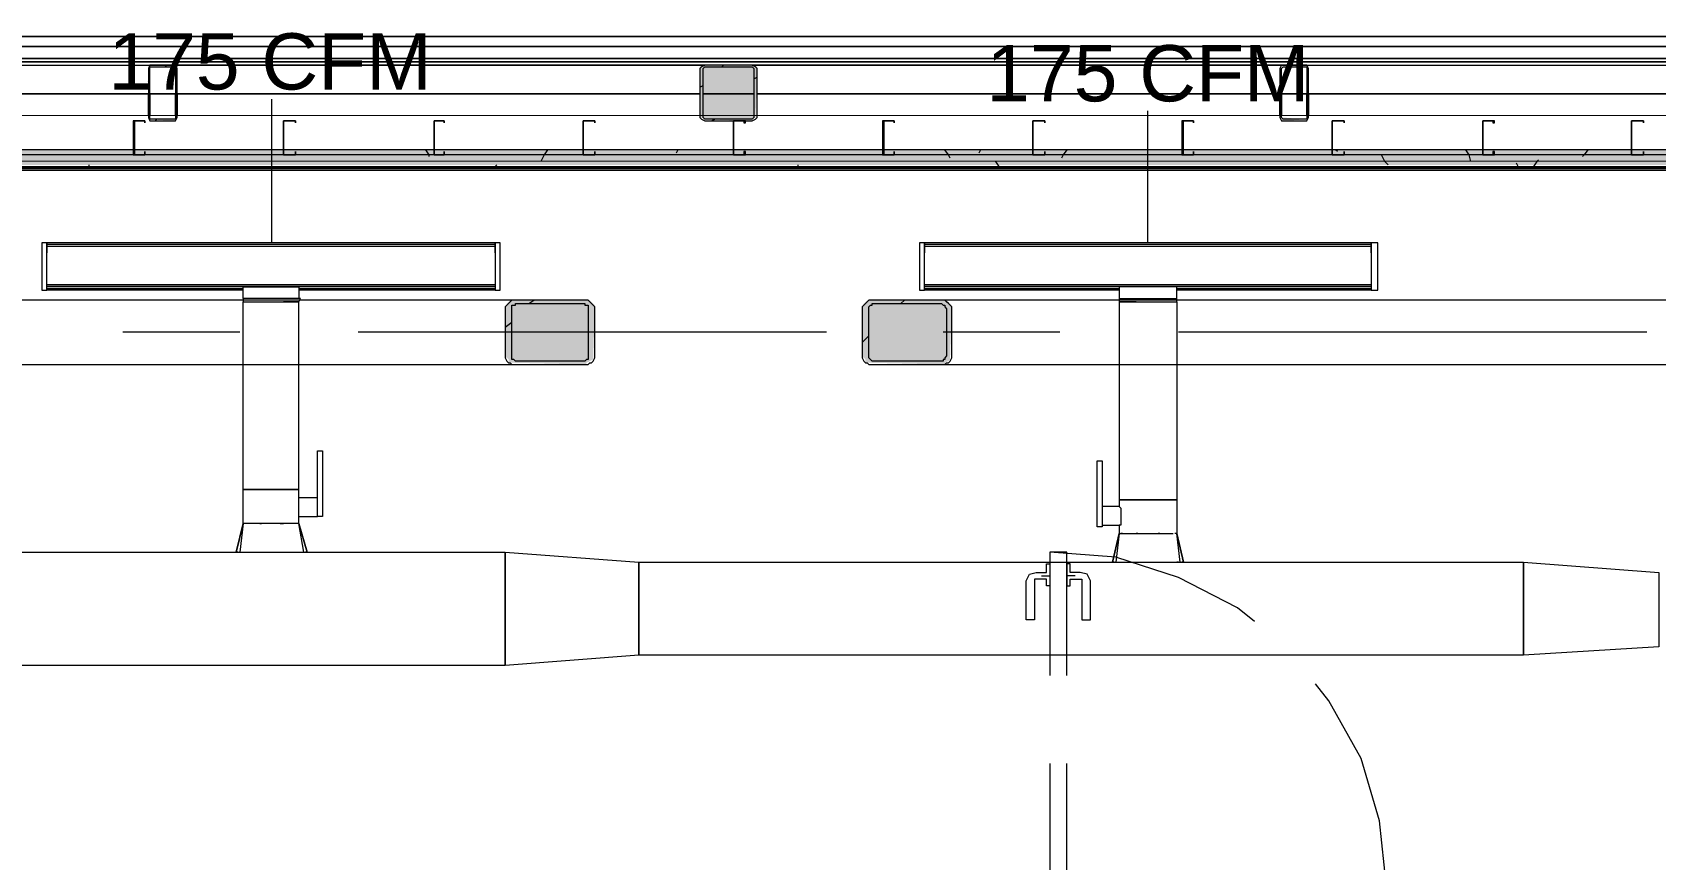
# Model space of a CAD drawing. Header units: metres. Extents: x 29 to 268, y -7 to 151.
# Drawn here: x 86.221 to 90.62, y 46.38 to 48.622 of the extents above; entities that cross this region are included whole.
import ezdxf

# ---------------------------------------------------------------- set-up
doc = ezdxf.new("R2010")
doc.units = ezdxf.units.M
doc.layers.add('HVAC - Ductos', color=5, linetype='Continuous', lineweight=50)
doc.layers.add('PDF2_Geometry', color=7, linetype='Continuous', true_color=0xaaaaaa)
doc.layers.add('PDF2_Solid Fills', color=7, linetype='Continuous', true_color=0xffffff)
doc.layers.add('PDF2_Text', color=7, linetype='Continuous')
doc.styles.add('PDF Helvetica', font='')
doc.styles.get('PDF Helvetica').set_extended_font_data('Helvetica')

msp = doc.modelspace()

# ---------------------------------------------------------------- hatches: boundary and pattern name
at = {"layer": 'PDF2_Solid Fills', "lineweight": 0, "transparency": 33554559}
h = msp.add_hatch(color=256, dxfattribs=at)
h.paths.add_polyline_path([(86.6086, 48.3868), (86.6132, 48.5243), (86.6086, 48.5243)])
h.paths.add_polyline_path([(86.5398, 48.3868), (86.6086, 48.3822), (86.6086, 48.3868)])
h.paths.add_polyline_path([(86.5398, 48.5243), (86.5353, 48.5243), (86.5353, 48.3914)])
h.paths.add_polyline_path([(86.604, 48.5289), (86.604, 48.5334), (86.5444, 48.5334)])
h.paths.add_polyline_path([(86.6132, 48.5289), (86.6132, 48.5334), (86.6086, 48.5334)])
for points in [[(88.0294, 48.3914), (88.034, 48.3914), (88.0432, 48.3868), (88.1715, 48.3822), (88.1715, 48.3868), (88.1807, 48.3914), (88.1852, 48.5267), (88.1852, 48.5289), (88.1807, 48.5334), (88.034, 48.5334), (88.0294, 48.5289)], [(46.7012, 48.2768), (92.9887, 48.2768), (93.2036, 48.2722), (93.204, 48.2722), (93.204, 48.2906), (46.7012, 48.2906)], [(46.7012, 48.263), (92.9887, 48.263), (93.2024, 48.2585), (93.204, 48.2585), (93.204, 48.2768), (46.7012, 48.2768)], [(87.507, 47.8872), (87.5024, 47.878), (87.5024, 47.7406), (87.507, 47.7406), (87.5115, 47.736), (87.5115, 47.7268), (87.5207, 47.7268), (87.7219, 47.7222), (87.7224, 47.7222), (87.7224, 47.7268), (87.7407, 47.736), (87.7452, 47.8826), (87.7315, 47.8964), (87.5161, 47.8964), (87.5115, 47.8918)], [(88.4878, 47.7268), (88.6936, 47.7222), (88.694, 47.7222), (88.694, 47.7268), (88.7032, 47.7314), (88.7078, 47.736), (88.7123, 47.8818), (88.7123, 47.8826), (88.6986, 47.8964), (88.4832, 47.8964), (88.4786, 47.8918), (88.474, 47.8872), (88.4694, 47.878), (88.4694, 47.7406), (88.474, 47.7406), (88.4786, 47.736), (88.4786, 47.7268)]]:
    msp.add_hatch(color=256, dxfattribs=at).paths.add_polyline_path(points)
h = msp.add_hatch(color=256, dxfattribs=at)
h.paths.add_polyline_path([(89.6749, 48.3868), (89.6794, 48.5243), (89.6749, 48.5243)])
h.paths.add_polyline_path([(89.6062, 48.3914), (89.6062, 48.3822), (89.6749, 48.3868), (89.6107, 48.3914)])
h.paths.add_polyline_path([(89.6062, 48.5243), (89.6016, 48.5243), (89.6016, 48.3914)])
h.paths.add_polyline_path([(89.6703, 48.5289), (89.6703, 48.5334), (89.6062, 48.5334)])
h.paths.add_polyline_path([(89.6794, 48.5289), (89.6794, 48.5334), (89.6749, 48.5334)])
h = msp.add_hatch(color=256, dxfattribs=at)
h.paths.add_polyline_path([(46.7012, 48.2952), (46.7057, 48.3089), (46.7012, 48.3089)])
h.paths.add_polyline_path([(93.204, 48.3043), (71.4743, 48.3089), (49.552, 48.3089), (49.552, 48.2906), (93.204, 48.2906)])
h.paths.add_polyline_path([(49.5474, 48.2906), (49.5474, 48.3089), (48.7408, 48.3089), (48.7408, 48.2906)])
h.paths.add_polyline_path([(48.7362, 48.2906), (48.7362, 48.3089), (46.7103, 48.3089), (46.7103, 48.2952), (47.4482, 48.2952)])

# ---------------------------------------------------------------- linework, layer by layer
at = {"layer": 'HVAC - Ductos', "lineweight": 0}
for points in [[(86.8699, 48.0522), (86.8699, 48.4418)], [(89.244, 48.0522), (89.244, 48.4097)], [(87.4748, 48.0293), (87.4748, 48.0522), (87.4748, 48.0476), (86.2603, 48.0476), (86.2603, 48.0522), (86.2603, 48.0293)], [(87.4748, 48.0522), (86.2603, 48.0522)], [(89.849, 48.0293), (89.849, 48.0522), (89.849, 48.0476), (88.639, 48.0476), (88.639, 48.0522), (88.639, 48.0293)], [(89.849, 48.0522), (88.639, 48.0522)], [(86.2603, 47.9789), (86.2603, 47.988), (86.2603, 47.9972)], [(87.4748, 47.9972), (87.4748, 47.988), (87.4748, 47.9789)], [(88.639, 47.9789), (88.639, 47.988), (88.639, 47.9972)], [(89.849, 47.9972), (89.849, 47.988), (89.849, 47.9789)], [(86.7919, 47.9239), (86.2603, 47.9239), (86.2603, 47.9284), (86.2603, 47.9468), (86.2603, 47.956)], [(86.2603, 47.9422), (86.2603, 47.9468), (86.2603, 47.9514)], [(87.4748, 47.956), (87.4748, 47.9468), (87.4748, 47.9284), (87.4748, 47.9239), (86.9432, 47.9239)], [(87.4748, 47.9514), (87.4748, 47.9468), (87.4748, 47.9422)], [(89.1661, 47.9239), (88.639, 47.9239), (88.639, 47.9284), (88.639, 47.9468), (88.639, 47.956)], [(88.639, 47.9422), (88.639, 47.9468), (88.639, 47.9514)], [(89.849, 47.956), (89.849, 47.9468), (89.849, 47.9284), (89.849, 47.9239), (89.322, 47.9239)], [(89.849, 47.9514), (89.849, 47.9468), (89.849, 47.9422)], [(86.2603, 47.9284), (86.7919, 47.9284)], [(86.7919, 47.901), (86.7919, 47.8918), (86.7965, 47.8918), (86.8148, 47.8918), (86.8378, 47.8918), (86.8699, 47.8918), (86.8974, 47.8918), (86.9248, 47.8918), (86.9386, 47.8918), (86.9432, 47.8918), (86.9478, 47.901), (86.9386, 47.901), (86.9248, 47.901), (86.8974, 47.901), (86.8699, 47.901), (86.8378, 47.901), (86.8148, 47.901), (86.7965, 47.901), (86.7919, 47.901), (86.7919, 47.933), (86.7965, 47.933), (86.8011, 47.933), (86.8148, 47.933), (86.8286, 47.933), (86.8469, 47.933), (86.8699, 47.933), (86.8882, 47.933), (86.9065, 47.933), (86.9248, 47.933), (86.934, 47.933), (86.9432, 47.933), (86.9432, 47.901)], [(86.9432, 47.9284), (87.4748, 47.9284)], [(88.639, 47.9284), (89.1661, 47.9284)], [(89.1661, 47.901), (89.1707, 47.901), (89.189, 47.901), (89.2166, 47.901), (89.244, 47.901), (89.2761, 47.901), (89.299, 47.901), (89.3174, 47.901), (89.322, 47.901)], [(89.322, 47.9284), (89.849, 47.9284)], [(86.9569, 47.2134), (86.9432, 47.2914), (86.9386, 47.2914), (86.934, 47.2914), (86.9248, 47.2914), (86.9065, 47.2914), (86.8882, 47.2914), (86.8699, 47.2914), (86.8469, 47.2914), (86.8286, 47.2914), (86.8148, 47.2914), (86.8011, 47.2914), (86.7965, 47.2914), (86.7919, 47.2914), (86.7919, 47.383), (86.7965, 47.383), (86.8011, 47.383), (86.8148, 47.383), (86.8286, 47.383), (86.8469, 47.383), (86.8699, 47.383), (86.8882, 47.383), (86.9065, 47.383), (86.9248, 47.383), (86.934, 47.383), (86.9432, 47.383), (86.9432, 47.8918), (86.9386, 47.8918), (86.934, 47.8918), (86.9248, 47.8918), (86.9065, 47.8918), (86.9019, 47.8918)], [(86.9432, 47.2914), (86.9432, 47.3097), (86.9936, 47.3097), (86.9936, 47.3143), (86.9936, 47.3188), (86.9936, 47.3234), (86.9936, 47.328), (86.9936, 47.3372), (86.9936, 47.3418), (86.9936, 47.3464), (86.9936, 47.3556), (86.9936, 47.3602), (86.9432, 47.3602), (86.9432, 47.383), (86.934, 47.383), (86.9248, 47.383), (86.9065, 47.383), (86.8882, 47.383), (86.8699, 47.383), (86.8469, 47.383), (86.8286, 47.383), (86.8148, 47.383), (86.8011, 47.383), (86.7965, 47.383), (86.7919, 47.383), (86.7919, 47.8918), (86.7965, 47.8918)], [(86.8011, 47.8918), (86.8148, 47.8918), (86.8286, 47.8918), (86.8378, 47.8918)], [(86.8424, 47.8918), (86.8469, 47.8918), (86.8699, 47.8918), (86.8882, 47.8918), (86.8928, 47.8918)], [(89.2761, 47.8918), (89.2807, 47.8918), (89.299, 47.8918), (89.3082, 47.8918), (89.3128, 47.8918), (89.3174, 47.8918), (89.322, 47.8918), (89.322, 47.3556), (89.3174, 47.3556), (89.3082, 47.3556), (89.299, 47.3556), (89.2807, 47.3556), (89.2624, 47.3556), (89.244, 47.3556), (89.2257, 47.3556), (89.2074, 47.3556), (89.189, 47.3556), (89.1799, 47.3556), (89.1707, 47.3556), (89.1661, 47.3556), (89.1661, 47.3372), (89.1203, 47.3372), (89.1203, 47.3326), (89.1203, 47.328), (89.1203, 47.3234), (89.1203, 47.3188), (89.1203, 47.3097), (89.1203, 47.3051), (89.1203, 47.296), (89.1203, 47.2914), (89.1203, 47.2868), (89.1661, 47.2868), (89.1661, 47.2639), (89.1707, 47.2639), (89.1753, 47.2639), (89.1799, 47.2639), (89.189, 47.2639), (89.2074, 47.2639), (89.2257, 47.2639), (89.244, 47.2639), (89.2624, 47.2639), (89.2807, 47.2639), (89.299, 47.2639), (89.3082, 47.2639), (89.3128, 47.2639)], [(89.212, 47.8918), (89.2074, 47.8918), (89.189, 47.8918), (89.1799, 47.8918), (89.1753, 47.8918), (89.1707, 47.8918), (89.1661, 47.8918), (89.1661, 47.3556), (89.1707, 47.3556), (89.1799, 47.3556), (89.189, 47.3556), (89.2074, 47.3556), (89.2257, 47.3556), (89.244, 47.3556), (89.2624, 47.3556), (89.2807, 47.3556), (89.299, 47.3556), (89.3082, 47.3556), (89.3174, 47.3556), (89.322, 47.3556), (89.322, 47.2639), (89.3174, 47.2639)], [(89.2166, 47.8918), (89.2257, 47.8918), (89.244, 47.8918), (89.2624, 47.8918), (89.2716, 47.8918)], [(86.9432, 47.3097), (86.9432, 47.3143), (86.9432, 47.3234), (86.9432, 47.3326), (86.9432, 47.3418), (86.9432, 47.351), (86.9432, 47.3556), (86.9432, 47.3602)], [(89.1661, 47.3372), (89.1707, 47.3326), (89.1707, 47.328), (89.1707, 47.3234), (89.1707, 47.3143), (89.1707, 47.3051), (89.1707, 47.296), (89.1707, 47.2914), (89.1707, 47.2868), (89.1661, 47.2868)], [(86.7919, 47.2914), (86.7828, 47.2134), (86.7965, 47.2134), (86.8148, 47.2134), (86.8194, 47.2134), (86.824, 47.2134), (86.8332, 47.2134), (86.8469, 47.2134), (86.8515, 47.2134)], [(86.7965, 47.2914), (86.7965, 47.2914)], [(86.7965, 47.2914), (86.7965, 47.2914)], [(86.9661, 47.2134), (86.9432, 47.2914), (86.9661, 47.2134)], [(89.1661, 47.2639), (89.157, 47.186), (89.1616, 47.186), (89.1707, 47.186)], [(89.2624, 47.186), (89.267, 47.186), (89.2761, 47.186), (89.2898, 47.186), (89.299, 47.186), (89.3174, 47.186), (89.3266, 47.186), (89.3312, 47.186), (89.322, 47.2639)], [(89.3403, 47.186), (89.322, 47.2639), (89.3403, 47.186)], [(86.8561, 47.2134), (86.879, 47.2134), (86.8836, 47.2134), (86.8882, 47.2134), (86.9019, 47.2134), (86.9111, 47.2134), (86.9156, 47.2134), (86.9248, 47.2134), (86.9386, 47.2134)], [(86.9432, 47.2134), (86.9524, 47.2134), (86.9569, 47.2134), (86.9615, 47.2134), (86.9661, 47.2134), (86.9615, 47.2134)], [(89.1753, 47.186), (89.189, 47.186), (89.1936, 47.186)], [(89.1982, 47.186), (89.2028, 47.186), (89.212, 47.186), (89.2257, 47.186)], [(89.2257, 47.186), (89.2257, 47.186)], [(89.2303, 47.186), (89.2348, 47.186), (89.2578, 47.186)], [(89.2898, 47.186), (89.2898, 47.186)], [(89.3266, 47.186), (89.322, 47.186)]]:
    msp.add_lwpolyline(points, dxfattribs=at)
for points in [[(86.2465, 48.0522), (86.2465, 47.9239), (86.2603, 47.9239), (86.2603, 48.0522)], [(87.4748, 47.9376), (86.2603, 47.9376), (86.2603, 48.043), (87.4748, 48.043), (87.4748, 47.9376), (87.4748, 47.933), (86.2603, 47.933), (86.2603, 47.9376)], [(86.2603, 48.0339), (86.2603, 48.0293), (86.2603, 48.0247), (86.2603, 48.0293)], [(87.4886, 48.0522), (87.4748, 48.0522), (87.4748, 47.9239), (87.4886, 47.9239)], [(87.4748, 48.0247), (87.4748, 48.0293), (87.4748, 48.0339), (87.4748, 48.0293)], [(88.6253, 48.0522), (88.6253, 47.9239), (88.639, 47.9239), (88.639, 48.0522)], [(89.849, 47.9376), (88.639, 47.9376), (88.639, 48.043), (89.849, 48.043), (89.849, 47.9376), (89.849, 47.933), (88.639, 47.933), (88.639, 47.9376)], [(88.639, 48.0339), (88.639, 48.0293), (88.639, 48.0247), (88.639, 48.0293)], [(89.8674, 48.0522), (89.849, 48.0522), (89.849, 47.9239), (89.8674, 47.9239)], [(89.849, 48.0247), (89.849, 48.0293), (89.849, 48.0339), (89.849, 48.0293)], [(89.1661, 47.901), (89.1661, 47.8918), (89.1753, 47.8918), (89.189, 47.8918), (89.2166, 47.8918), (89.244, 47.8918), (89.2716, 47.8918), (89.299, 47.8918), (89.3128, 47.8918), (89.322, 47.8918), (89.322, 47.901), (89.322, 47.933), (89.3174, 47.933), (89.3082, 47.933), (89.299, 47.933), (89.2807, 47.933), (89.2624, 47.933), (89.244, 47.933), (89.2257, 47.933), (89.2074, 47.933), (89.189, 47.933), (89.1799, 47.933), (89.1707, 47.933), (89.1661, 47.933)], [(86.9936, 47.4884), (87.0074, 47.4884), (87.0074, 47.3097), (86.9936, 47.3097)], [(89.1066, 47.461), (89.1203, 47.461), (89.1203, 47.2822), (89.1066, 47.2822)], [(86.7736, 47.2134), (86.7919, 47.2914), (86.7736, 47.2134), (86.7782, 47.2134)], [(86.8424, 47.2914), (86.8378, 47.2914)], [(86.9019, 47.2914), (86.8974, 47.2914), (86.8928, 47.2914), (86.8974, 47.2914)], [(89.1478, 47.186), (89.1661, 47.2639), (89.1478, 47.186), (89.1524, 47.186)], [(89.1753, 47.2639), (89.1707, 47.2639)], [(89.2166, 47.2639), (89.212, 47.2639)], [(89.2761, 47.2639), (89.2716, 47.2639)], [(85.0594, 47.2134), (87.5024, 47.2134), (87.5024, 46.9064), (85.0594, 46.9064)], [(87.5024, 47.2134), (87.8644, 47.186), (87.8644, 46.9338), (87.5024, 46.9064)], [(87.8644, 47.186), (90.2616, 47.186), (90.2616, 46.9338), (87.8644, 46.9338)], [(89.3357, 47.186), (89.3403, 47.186)], [(90.2616, 47.186), (90.6282, 47.1584), (90.6282, 46.9568), (90.2616, 46.9338)]]:
    msp.add_lwpolyline(points, close=True, dxfattribs=at)
at = {"layer": 'PDF2_Geometry', "lineweight": 0}
for points in [[(83.5057, 48.6114), (85.0411, 48.6114), (86.5719, 48.6114), (85.0411, 48.6114), (83.5057, 48.6114), (81.9748, 48.6114)], [(88.1074, 48.6114), (89.6382, 48.6114), (91.1736, 48.6114), (89.6382, 48.6114), (88.1074, 48.6114), (86.5719, 48.6114)], [(86.5719, 48.5839), (85.0411, 48.5839)], [(88.1074, 48.5839), (86.5719, 48.5839)], [(89.6382, 48.5839), (88.1074, 48.5839)], [(91.1736, 48.5839), (89.6382, 48.5839)], [(86.5719, 48.5518), (85.0411, 48.5518)], [(86.5719, 48.5426), (85.0411, 48.5426)], [(86.6132, 48.5243), (86.6086, 48.5334), (86.604, 48.5334), (86.5444, 48.5334), (86.5398, 48.5334), (86.5353, 48.5243), (86.5353, 48.3914), (86.5398, 48.3822), (86.5444, 48.3822), (86.604, 48.3822), (86.6086, 48.3822), (86.6132, 48.3914)], [(86.5444, 48.5289), (86.604, 48.5289), (86.6086, 48.5289), (86.6086, 48.5243), (86.6086, 48.3914), (86.6086, 48.3868), (86.604, 48.3868), (86.5444, 48.3868), (86.5398, 48.3868), (86.5398, 48.3914), (86.5398, 48.5243), (86.5398, 48.5289)], [(88.1074, 48.5518), (86.5719, 48.5518)], [(88.1074, 48.5426), (86.5719, 48.5426)], [(88.1761, 48.3914), (88.1715, 48.3868), (88.0432, 48.3868), (88.0386, 48.3914), (88.0386, 48.5243), (88.0432, 48.5289), (88.1715, 48.5289), (88.1761, 48.5243)], [(89.6382, 48.5518), (88.1074, 48.5518)], [(89.6382, 48.5426), (88.1074, 48.5426)], [(89.6016, 48.3914), (89.6062, 48.3822), (89.6107, 48.3822), (89.6703, 48.3822), (89.6749, 48.3822), (89.6794, 48.3914), (89.6794, 48.5243), (89.6749, 48.5334), (89.6703, 48.5334), (89.6107, 48.5334), (89.6062, 48.5334), (89.6016, 48.5243)], [(89.6703, 48.3868), (89.6107, 48.3868), (89.6062, 48.3914), (89.6062, 48.5243), (89.6107, 48.5289), (89.6703, 48.5289), (89.6749, 48.5289), (89.6749, 48.5243), (89.6749, 48.3914), (89.6749, 48.3868)], [(91.1736, 48.5518), (89.6382, 48.5518)], [(91.1736, 48.5426), (89.6382, 48.5426)], [(85.0778, 48.4556), (86.5353, 48.4556)], [(86.5398, 48.4556), (86.5719, 48.4556)], [(86.5719, 48.4556), (86.6086, 48.4556)], [(86.6132, 48.4556), (88.0294, 48.4556)], [(88.1074, 48.4556), (88.1761, 48.4556), (88.1074, 48.4556), (88.0386, 48.4556)], [(88.1853, 48.4556), (89.6016, 48.4556)], [(89.6062, 48.4556), (89.6382, 48.4556), (89.6749, 48.4556), (89.6382, 48.4556)], [(89.6794, 48.4556), (91.137, 48.4556)], [(86.5261, 48.3822), (86.4986, 48.3822), (86.494, 48.3822), (86.494, 48.2906), (86.4986, 48.2906), (86.5261, 48.2906), (86.5261, 48.2997), (86.5261, 48.2906), (86.4986, 48.2906), (86.4986, 48.3822), (86.5261, 48.3822), (86.5261, 48.3776)], [(86.934, 48.3822), (86.9019, 48.3822), (86.9019, 48.2906), (86.934, 48.2906), (86.934, 48.2997), (86.934, 48.2906), (86.9019, 48.2906), (86.9019, 48.3822), (86.934, 48.3822), (86.934, 48.3776)], [(87.3374, 48.3822), (87.3098, 48.3822), (87.3098, 48.2906), (87.3374, 48.2906), (87.3374, 48.2997), (87.3374, 48.2906), (87.3098, 48.2906), (87.3098, 48.3822), (87.3374, 48.3822), (87.3374, 48.3776)], [(87.7452, 48.3822), (87.7178, 48.3822), (87.7132, 48.3822), (87.7132, 48.2906), (87.7178, 48.2906), (87.7452, 48.2906), (87.7452, 48.2997), (87.7452, 48.2906), (87.7178, 48.2906), (87.7132, 48.2906), (87.7132, 48.3822), (87.7178, 48.3822), (87.7452, 48.3822), (87.7452, 48.3776)], [(88.1532, 48.3822), (88.1211, 48.3822), (88.1211, 48.2906), (88.1532, 48.2906), (88.1532, 48.2997), (88.1486, 48.2997), (88.1486, 48.2906), (88.1211, 48.2906), (88.1211, 48.3822), (88.1486, 48.3822), (88.1486, 48.3776), (88.1532, 48.3776)], [(88.5566, 48.3822), (88.529, 48.3822), (88.5245, 48.3822), (88.5245, 48.2906), (88.529, 48.2906), (88.5566, 48.2906), (88.5566, 48.2997), (88.5566, 48.2906), (88.529, 48.2906), (88.529, 48.3822), (88.5566, 48.3822), (88.5566, 48.3776)], [(88.9644, 48.3822), (88.9324, 48.3822), (88.9324, 48.2906), (88.9644, 48.2906), (88.9644, 48.2997), (88.9644, 48.2906), (88.9324, 48.2906), (88.9324, 48.3822), (88.9644, 48.3822), (88.9644, 48.3776)], [(89.3678, 48.3822), (89.3403, 48.3822), (89.3357, 48.3822), (89.3357, 48.2906), (89.3403, 48.2906), (89.3678, 48.2906), (89.3678, 48.2997), (89.3678, 48.2906), (89.3403, 48.2906), (89.3403, 48.3822), (89.3678, 48.3822), (89.3678, 48.3776)], [(89.7757, 48.3822), (89.7436, 48.3822), (89.7436, 48.2906), (89.7757, 48.2906), (89.7757, 48.2997), (89.7757, 48.2906), (89.7436, 48.2906), (89.7436, 48.3822), (89.7757, 48.3822), (89.7757, 48.3776)], [(90.1836, 48.3822), (90.1516, 48.3822), (90.1516, 48.2906), (90.1836, 48.2906), (90.1836, 48.2997), (90.179, 48.2997), (90.179, 48.2906), (90.1516, 48.2906), (90.1516, 48.3822), (90.179, 48.3822), (90.179, 48.3776), (90.1836, 48.3776)], [(90.587, 48.3822), (90.5594, 48.3822), (90.5549, 48.3822), (90.5549, 48.2906), (90.5594, 48.2906), (90.587, 48.2906), (90.587, 48.2997), (90.587, 48.2906), (90.5594, 48.2906), (90.5549, 48.2906), (90.5549, 48.3822), (90.5594, 48.3822), (90.587, 48.3822), (90.587, 48.3776)], [(83.6111, 48.2584), (92.6081, 48.2539), (83.6111, 48.2539), (92.6081, 48.2539)], [(83.6111, 48.2493), (92.6081, 48.2493)], [(83.6111, 48.2493), (92.6081, 48.2493)], [(87.5344, 47.8964), (87.5299, 47.8964), (87.5207, 47.8964), (87.5161, 47.8918), (87.5115, 47.8872), (87.507, 47.8826), (87.5024, 47.878), (87.5024, 47.8734), (87.5024, 47.7452), (87.5024, 47.7406), (87.507, 47.7314), (87.5115, 47.7268), (87.5161, 47.7268), (87.5207, 47.7222), (87.5299, 47.7222), (87.5344, 47.7222), (87.7132, 47.7222), (87.7224, 47.7222), (87.727, 47.7222), (87.7315, 47.7268), (87.7361, 47.7268), (87.7407, 47.7314), (87.7452, 47.7406), (87.7452, 47.7452), (87.7452, 47.8734), (87.7452, 47.878), (87.7407, 47.8826), (87.7361, 47.8872), (87.7315, 47.8918), (87.727, 47.8964), (87.7224, 47.8964), (87.7132, 47.8964)], [(87.5207, 47.7452), (87.5207, 47.8734), (87.5207, 47.878), (87.5207, 47.8826), (87.5253, 47.8826), (87.5299, 47.8826), (87.5299, 47.8872), (87.5344, 47.8872), (87.7132, 47.8872), (87.7178, 47.8872), (87.7178, 47.8826), (87.7224, 47.8826), (87.727, 47.8826), (87.727, 47.878), (87.727, 47.8734), (87.727, 47.7452), (87.727, 47.7406), (87.727, 47.736), (87.7224, 47.736), (87.7178, 47.7314), (87.7132, 47.7314), (87.5344, 47.7314), (87.5299, 47.7314), (87.5253, 47.736), (87.5207, 47.736), (87.5207, 47.7406)], [(88.6803, 47.7222), (88.6894, 47.7222), (88.694, 47.7222), (88.6986, 47.7268), (88.7032, 47.7268), (88.7078, 47.7314), (88.7124, 47.7406), (88.7124, 47.7452), (88.7124, 47.8734), (88.7124, 47.878), (88.7078, 47.8826), (88.7032, 47.8872), (88.6986, 47.8918), (88.694, 47.8964), (88.6894, 47.8964), (88.6803, 47.8964), (88.5015, 47.8964), (88.497, 47.8964), (88.4878, 47.8964), (88.4832, 47.8918), (88.4786, 47.8872), (88.474, 47.8826), (88.4694, 47.878), (88.4694, 47.8734), (88.4694, 47.7452), (88.4694, 47.7406), (88.474, 47.7314), (88.4786, 47.7268), (88.4832, 47.7268), (88.4878, 47.7222), (88.497, 47.7222), (88.5015, 47.7222)], [(88.6986, 47.8734), (88.6986, 47.7452), (88.694, 47.7406), (88.694, 47.736), (88.6894, 47.736), (88.6894, 47.7314), (88.6848, 47.7314), (88.6803, 47.7314), (88.5015, 47.7314), (88.497, 47.7314), (88.4924, 47.736), (88.4878, 47.7406), (88.4878, 47.7452), (88.4878, 47.8734), (88.4878, 47.878), (88.4924, 47.8826), (88.497, 47.8826), (88.497, 47.8872), (88.5015, 47.8872), (88.6803, 47.8872), (88.6848, 47.8872), (88.6894, 47.8826), (88.694, 47.8826), (88.694, 47.878)], [(88.937, 47.1401), (88.937, 47.1356), (88.937, 47.0301), (88.914, 47.0301), (88.914, 47.1356), (88.9232, 47.1538), (88.9416, 47.1584), (88.969, 47.1584), (88.969, 47.1814), (88.9782, 47.1814), (88.9782, 47.1218), (88.969, 47.1218), (88.969, 47.1401), (88.9416, 47.1401)], [(89.0653, 47.1401), (89.0653, 47.1356), (89.0653, 47.0301), (89.0882, 47.0301), (89.0882, 47.1356), (89.079, 47.1538), (89.0607, 47.1584), (89.0332, 47.1584), (89.0332, 47.1814), (89.024, 47.1814), (89.024, 47.1218), (89.0332, 47.1218), (89.0332, 47.1401), (89.0607, 47.1401)]]:
    msp.add_lwpolyline(points, close=True, dxfattribs=at)
for points in [[(86.6132, 48.6114), (86.5353, 48.6114)], [(88.144, 48.6114), (88.0707, 48.6114)], [(89.6794, 48.6114), (89.6016, 48.6114)], [(85.0136, 48.5334), (83.5745, 48.5334), (85.0411, 48.5334), (86.5719, 48.5334), (88.0432, 48.5334), (86.604, 48.5334)], [(85.0686, 48.5334), (86.5444, 48.5334)], [(86.5811, 48.5289), (86.5857, 48.5334)], [(88.1486, 48.3822), (88.1715, 48.3822), (88.1807, 48.3868), (88.1853, 48.3914), (88.1853, 48.5243), (88.1807, 48.5289), (88.1715, 48.5334), (88.0432, 48.5334), (88.034, 48.5289), (88.0294, 48.5243), (88.0294, 48.3914), (88.034, 48.3868), (88.0432, 48.3822), (88.1211, 48.3822)], [(88.089, 48.5289), (88.0936, 48.5334)], [(89.6107, 48.5334), (88.1715, 48.5334), (89.6382, 48.5334), (91.1736, 48.5334), (92.6452, 48.5334), (91.2058, 48.5334)], [(89.6703, 48.5334), (91.1462, 48.5334)], [(86.5353, 48.4876), (86.5398, 48.4922)], [(88.0294, 48.4739), (88.0386, 48.4784)], [(88.1761, 48.4968), (88.1853, 48.5014)], [(89.6749, 48.483), (89.6794, 48.4876)], [(86.5353, 48.396), (86.5353, 48.4556)], [(86.5398, 48.4556), (86.5398, 48.396)], [(86.6086, 48.396), (86.6086, 48.4556)], [(86.6086, 48.4372), (86.6132, 48.4418)], [(86.6132, 48.4556), (86.6132, 48.396)], [(88.0294, 48.4556), (88.0294, 48.396)], [(88.1853, 48.396), (88.1853, 48.4556)], [(89.6016, 48.396), (89.6016, 48.4556)], [(89.6062, 48.4556), (89.6062, 48.396)], [(89.6749, 48.396), (89.6749, 48.4556)], [(89.6794, 48.4556), (89.6794, 48.396)], [(93.204, 48.396), (46.7012, 48.4006)], [(86.5536, 48.3822), (86.5582, 48.3868)], [(88.0616, 48.3822), (88.0707, 48.3868)], [(89.6016, 48.4143), (89.6062, 48.4189)], [(86.494, 48.3043), (86.0906, 48.3043), (85.6828, 48.3043), (85.2794, 48.3043), (84.8715, 48.3043), (84.4682, 48.3043)], [(89.3357, 48.3043), (88.9324, 48.3043), (88.5245, 48.3043), (88.1211, 48.3043), (87.7132, 48.3043), (87.3098, 48.3043), (86.9019, 48.3043), (86.4986, 48.3043)], [(91.3662, 48.3043), (90.9628, 48.3043), (90.5549, 48.3043), (90.1516, 48.3043), (89.7436, 48.3043), (89.3403, 48.3043)], [(93.204, 48.2722), (46.7012, 48.2768), (41.6915, 48.2768)], [(41.7053, 36.0667), (42.7594, 36.0667), (42.7594, 36.0529), (42.4661, 36.0529), (42.7594, 36.0529), (42.7594, 36.0667), (41.7053, 36.0667), (41.7053, 48.263), (46.7012, 48.263), (93.204, 48.2584)], [(93.204, 48.2906), (70.6951, 48.2906)], [(87.5344, 47.8964), (83.8357, 47.8964)], [(87.5665, 47.8872), (87.5803, 47.8964)], [(88.5748, 47.8872), (88.584, 47.8964)], [(92.3746, 47.8964), (88.6803, 47.8964)], [(87.5024, 47.823), (87.5207, 47.8368)], [(86.7828, 47.8093), (86.4665, 47.8093)], [(88.3732, 47.8093), (87.1036, 47.8093)], [(88.4694, 47.7818), (88.4878, 47.8002)], [(89.0057, 47.8093), (88.6894, 47.8093)], [(90.5962, 47.8093), (89.3266, 47.8093)], [(83.8357, 47.7222), (87.5344, 47.7222)], [(88.6803, 47.7222), (92.3746, 47.7222)], [(89.5328, 47.0256), (89.487, 47.0622), (89.3266, 47.1447), (89.157, 47.1997), (88.9782, 47.2134), (88.9782, 46.8788)], [(89.024, 46.8788), (89.024, 47.2134), (88.9782, 47.2134)], [(88.9553, 47.1493), (88.9782, 47.1493)], [(89.047, 47.1493), (89.024, 47.1493)], [(89.8903, 46.306), (89.872, 46.4847), (89.8216, 46.6543), (89.7344, 46.8101), (89.6978, 46.856)], [(88.9782, 46.6406), (88.9782, 46.306), (89.024, 46.306), (89.024, 46.6406)]]:
    msp.add_lwpolyline(points, dxfattribs=at)
at = {"layer": 'PDF2_Geometry', "color": 254, "lineweight": 0, "true_color": 0xd2d2d2}
for points in [[(86.934, 48.3776), (86.934, 48.3822)], [(88.9461, 48.3822), (88.9461, 48.3822)], [(90.5778, 48.3822), (90.5778, 48.3822)], [(86.9019, 48.3502), (86.9019, 48.3502)], [(88.5245, 48.341), (88.529, 48.341)], [(88.9324, 48.3685), (88.9324, 48.3685)], [(90.5549, 48.3593), (90.5549, 48.3593)], [(86.494, 48.3226), (86.4986, 48.3226)], [(89.3586, 48.2906), (89.3586, 48.2906)]]:
    msp.add_lwpolyline(points, dxfattribs=at)
at = {"layer": 'PDF2_Geometry', "color": 254, "lineweight": 0, "true_color": 0xeaeaea}
for points in [[(87.2961, 48.286), (87.2961, 48.2906), (87.287, 48.3043)], [(87.617, 48.3043), (87.6078, 48.2906), (87.5986, 48.2722)], [(87.9699, 48.3043), (87.9653, 48.2952)], [(88.3457, 48.3043), (88.3457, 48.3043)], [(88.7078, 48.2814), (88.7032, 48.2906), (88.694, 48.3043)], [(88.7903, 48.3043), (88.7857, 48.2952)], [(89.024, 48.3043), (89.0148, 48.2906), (89.0103, 48.2814)], [(89.7574, 48.2997), (89.7528, 48.3043)], [(90.1194, 48.2722), (90.1149, 48.2906), (90.1057, 48.3043)], [(90.4357, 48.3043), (90.4266, 48.2906), (90.422, 48.286)], [(86.3748, 48.2584), (86.3748, 48.263)], [(87.4794, 48.263), (87.4748, 48.2584)], [(88.2953, 48.263), (88.2953, 48.2584)], [(88.8407, 48.2584), (88.8316, 48.2722)], [(89.8949, 48.263), (89.8857, 48.2722), (89.8766, 48.2906)], [(89.8766, 48.2906), (89.8766, 48.2906)], [(90.2478, 48.2584), (90.2432, 48.2676)], [(90.3028, 48.2768), (90.2982, 48.2722), (90.289, 48.2584)]]:
    msp.add_lwpolyline(points, dxfattribs=at)

# ---------------------------------------------------------------- texts
at = {"layer": 'PDF2_Text', "lineweight": 0, "char_height": 0.15247, "attachment_point": 4, "style": 'PDF Helvetica'}
for insert in [(86.4272, 48.5426), (88.806, 48.5105)]:
    msp.add_mtext('175 CFM', dxfattribs=dict(at, insert=insert))

doc.saveas('drawing.dxf')
